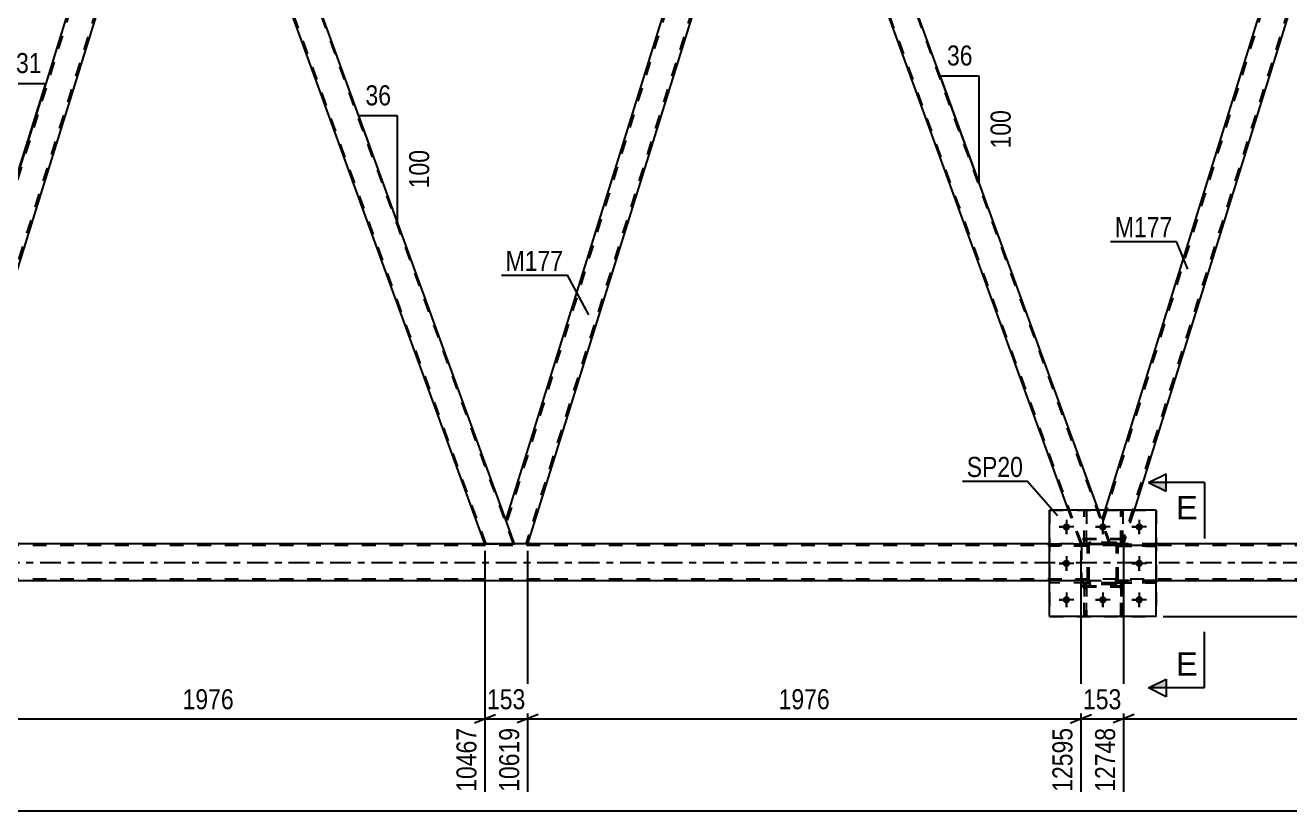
# Model space of a CAD drawing. Header units: millimetres. Extents: x -90 to 751, y -419 to 175.
# Drawn here: x 389.6 to 570.3, y -161.3 to -49.2 of the extents above; entities that cross this region are included whole.
import ezdxf

# ---------------------------------------------------------------- set-up
doc = ezdxf.new("R2010")
doc.units = ezdxf.units.MM
doc.linetypes.add('DXK_LINE_DOT2', pattern=[3.9198, 1.9599, -1.9599])
doc.linetypes.add('DXK_LINE_DOT3', pattern=[5.9187, 2.979, -0.9799, 0.9799, -0.9799])
doc.styles.add('Arial', font='ARIAL.TTF', dxfattribs={"height": 0.2})
doc.styles.add('Arial Narrow', font='ARIALN.TTF', dxfattribs={"height": 0.2})

# ---------------------------------------------------------------- blocks, each defined once
blk = doc.blocks.new('Part-814409720-3840 - 3614')
at = {"color": 2, "linetype": 'Continuous'}
for p, q in [((540.92, -118.4), (540.92, -118.4)), ((541.24, -118.4), (540.92, -118.4)), ((541.24, -118.4), (541.24, -118.4))]:
    blk.add_line(p, q, dxfattribs=at)
at = {"color": 7, "linetype": 'DXK_LINE_DOT2'}
for p, q in [((540.92, -123.25), (540.92, -118.4)), ((541.24, -123.25), (541.24, -118.4)), ((540.92, -122.65), (541.24, -122.65)), ((541.24, -123.25), (540.92, -123.25))]:
    blk.add_line(p, q, dxfattribs=at)
blk = doc.blocks.new('Part-814409720-3833 - 3614')
at = {"color": 7, "linetype": 'DXK_LINE_DOT2'}
for p, q in [((551.17, -128.44), (545.77, -128.44)), ((545.77, -128.44), (545.77, -128.76)), ((545.77, -128.76), (551.17, -128.76)), ((546.37, -128.76), (546.37, -128.44)), ((551.17, -128.76), (551.17, -128.44))]:
    blk.add_line(p, q, dxfattribs=at)
blk = doc.blocks.new('Part-814409720-3834 - 3614')
at = {"color": 7, "linetype": 'DXK_LINE_DOT2'}
for p, q in [((551.17, -123.24), (545.77, -123.24)), ((545.77, -123.24), (545.77, -123.56)), ((545.77, -123.56), (551.17, -123.56)), ((546.37, -123.56), (546.37, -123.24)), ((551.17, -123.56), (551.17, -123.24))]:
    blk.add_line(p, q, dxfattribs=at)
blk = doc.blocks.new('Part-814409720-3837 - 3614')
at = {"color": 7, "linetype": 'DXK_LINE_DOT2'}
for p, q in [((546.44, -128.77), (546.12, -128.77)), ((546.12, -128.77), (546.12, -133.6)), ((546.12, -129.37), (546.44, -129.37)), ((546.44, -133.6), (546.44, -128.77)), ((546.12, -133.6), (546.44, -133.6))]:
    blk.add_line(p, q, dxfattribs=at)
blk = doc.blocks.new('Part-814409720-3843 - 3614')
at = {"color": 2, "linetype": 'Continuous'}
for p, q in [((546.12, -118.4), (546.12, -118.4)), ((546.44, -118.4), (546.12, -118.4)), ((546.44, -118.4), (546.44, -118.4))]:
    blk.add_line(p, q, dxfattribs=at)
at = {"color": 7, "linetype": 'DXK_LINE_DOT2'}
for p, q in [((546.12, -123.25), (546.12, -118.4)), ((546.44, -123.25), (546.44, -118.4)), ((546.12, -122.65), (546.44, -122.65)), ((546.44, -123.25), (546.12, -123.25))]:
    blk.add_line(p, q, dxfattribs=at)
blk = doc.blocks.new('Part-814409720-3844 - 3614')
at = {"color": 7, "linetype": 'DXK_LINE_DOT2'}
for p, q in [((541.37, -128.44), (535.97, -128.44)), ((535.97, -128.76), (535.97, -128.44)), ((541.37, -128.76), (535.97, -128.76)), ((540.77, -128.76), (540.77, -128.44)), ((541.37, -128.44), (541.37, -128.76))]:
    blk.add_line(p, q, dxfattribs=at)
blk = doc.blocks.new('Part-814409720-3845 - 3614')
at = {"color": 7, "linetype": 'DXK_LINE_DOT2'}
for p, q in [((541.37, -123.24), (535.97, -123.24)), ((535.97, -123.56), (535.97, -123.24)), ((541.37, -123.56), (535.97, -123.56)), ((540.77, -123.56), (540.77, -123.24)), ((541.37, -123.24), (541.37, -123.56))]:
    blk.add_line(p, q, dxfattribs=at)
blk = doc.blocks.new('Part-814409720-3850 - 3614')
at = {"color": 7, "linetype": 'DXK_LINE_DOT2'}
for p, q in [((545.77, -123.56), (545.77, -123.24)), ((545.77, -123.24), (551.17, -123.24)), ((551.17, -123.56), (545.77, -123.56)), ((546.37, -123.56), (546.37, -123.24)), ((551.17, -123.24), (551.17, -123.56))]:
    blk.add_line(p, q, dxfattribs=at)
blk = doc.blocks.new('Part-814409720-3855 - 3614')
at = {"color": 2, "linetype": 'Continuous'}
for p, q in [((551.17, -118.4), (535.97, -118.4)), ((535.97, -133.6), (535.97, -118.4)), ((551.17, -133.6), (551.17, -118.4)), ((551.17, -133.6), (535.97, -133.6))]:
    blk.add_line(p, q, dxfattribs=at)
blk = doc.blocks.new('Part-814409720-3856 - 3614')
at = {"color": 7, "linetype": 'DXK_LINE_DOT2'}
for p, q in [((535.97, -118.4), (551.17, -118.4)), ((535.97, -118.4), (535.97, -133.6)), ((551.17, -118.4), (551.17, -133.6)), ((535.97, -133.6), (551.17, -133.6))]:
    blk.add_line(p, q, dxfattribs=at)
blk = doc.blocks.new('Part-814409720-3857 - 3614')
at = {"color": 7, "linetype": 'DXK_LINE_DOT2'}
for p, q in [((545.77, -128.76), (545.77, -128.44)), ((545.77, -128.44), (551.17, -128.44)), ((551.17, -128.76), (545.77, -128.76)), ((546.37, -128.76), (546.37, -128.44)), ((551.17, -128.44), (551.17, -128.76))]:
    blk.add_line(p, q, dxfattribs=at)
blk = doc.blocks.new('Part-814409720-3864 - 3614')
at = {"color": 7, "linetype": 'DXK_LINE_DOT2'}
for p, q in [((541.37, -123.24), (535.97, -123.24)), ((535.97, -123.24), (535.97, -123.56)), ((541.37, -123.56), (535.97, -123.56)), ((540.77, -123.56), (540.77, -123.24)), ((541.37, -123.56), (541.37, -123.24))]:
    blk.add_line(p, q, dxfattribs=at)
blk = doc.blocks.new('Part-814409720-3879 - 3614')
at = {"color": 2, "linetype": 'Continuous'}
for p, q in [((500.57, -2), (496.31, -2)), ((542.93, -118.4), (500.57, -2)), ((538.68, -118.4), (497.84, -6.2))]:
    blk.add_line(p, q, dxfattribs=at)
at = {"color": 7, "linetype": 'DXK_LINE_DOT2'}
for p, q in [((496.31, -2), (497.84, -6.2)), ((540.6, -123.22), (496.48, -2)), ((544.52, -123.22), (500.4, -2)), ((540.43, -123.22), (538.68, -118.4)), ((544.69, -123.22), (542.93, -118.4)), ((544.69, -123.22), (540.43, -123.22))]:
    blk.add_line(p, q, dxfattribs=at)
blk = doc.blocks.new('Part-814409720-3894 - 3614')
at = {"color": 7, "linetype": 'DXK_LINE_DOT2'}
for p, q in [((580.38, -2), (543.56, -120.12)), ((582.86, -5.88), (546.28, -123.22)), ((582.97, -6.2), (582.99, -6.25)), ((582.99, -6.25), (582.97, -6.2)), ((543.84, -118.4), (543.42, -119.75)), ((548.03, -118.4), (546.53, -123.22)), ((544.69, -123.22), (543.42, -119.75)), ((546.53, -123.22), (544.69, -123.22))]:
    blk.add_line(p, q, dxfattribs=at)
at = {"color": 2, "linetype": 'Continuous'}
for p, q in [((580.13, -2), (543.84, -118.4)), ((581.44, -2), (580.13, -2)), ((582.97, -6.2), (581.44, -2)), ((582.99, -6.25), (548.03, -118.4))]:
    blk.add_line(p, q, dxfattribs=at)
blk = doc.blocks.new('Part-814409720-3909 - 3614')
at = {"color": 2, "linetype": 'Continuous'}
for p, q in [((494.99, -2), (458.29, -119.75)), ((496.31, -2), (494.99, -2)), ((497.84, -6.2), (496.31, -2)), ((497.86, -6.25), (461.4, -123.22)), ((459.55, -123.22), (458.31, -119.8))]:
    blk.add_line(p, q, dxfattribs=at)
at = {"color": 7, "linetype": 'DXK_LINE_DOT2'}
for p, q in [((495.24, -2), (458.43, -120.12)), ((497.72, -5.88), (461.15, -123.22)), ((497.84, -6.2), (497.86, -6.25)), ((497.86, -6.25), (497.84, -6.2)), ((458.29, -119.75), (458.31, -119.8)), ((461.4, -123.22), (459.55, -123.22))]:
    blk.add_line(p, q, dxfattribs=at)
blk = doc.blocks.new('Part-814409720-3926 - 3614')
at = {"color": 7, "linetype": 'DXK_LINE_DOT2'}
for p, q in [((546.57, -122.6), (540.57, -122.6)), ((540.57, -129.4), (540.57, -122.6)), ((546.57, -129.4), (546.57, -122.6)), ((546.57, -129.4), (540.57, -129.4))]:
    blk.add_line(p, q, dxfattribs=at)
blk = doc.blocks.new('Part-814409720-3927 - 3614')
at = {"color": 7, "linetype": 'DXK_LINE_DOT2'}
for p, q in [((546.57, -122.47), (540.57, -122.47)), ((540.57, -129.27), (540.57, -122.47)), ((546.57, -129.27), (546.57, -122.47)), ((546.57, -129.27), (540.57, -129.27))]:
    blk.add_line(p, q, dxfattribs=at)
blk = doc.blocks.new('Part-814409720-3928 - 3614')
at = {"color": 7, "linetype": 'DXK_LINE_DOT2'}
for p, q in [((541.37, -123.48), (541.41, -123.3)), ((541.41, -123.3), (541.37, -123.48)), ((541.37, -128.52), (541.37, -123.48)), ((541.61, -123.48), (541.63, -123.39)), ((541.61, -128.52), (541.61, -123.48)), ((541.63, -123.39), (541.68, -123.31)), ((541.67, -123.04), (541.85, -123)), ((541.85, -123), (541.67, -123.04)), ((541.68, -123.31), (541.76, -123.26)), ((541.76, -123.26), (541.85, -123.24)), ((545.29, -123), (541.85, -123)), ((541.85, -123.24), (545.29, -123.24)), ((545.29, -123), (545.47, -123.04)), ((545.47, -123.04), (545.29, -123)), ((545.29, -123.24), (545.38, -123.26)), ((545.38, -123.26), (545.46, -123.31)), ((545.46, -123.31), (545.51, -123.39)), ((545.51, -123.39), (545.53, -123.48)), ((545.53, -128.52), (545.53, -123.48)), ((545.73, -123.3), (545.77, -123.48)), ((545.77, -123.48), (545.73, -123.3)), ((545.77, -128.52), (545.77, -123.48)), ((541.41, -128.71), (541.37, -128.52)), ((541.37, -128.52), (541.41, -128.71)), ((541.63, -128.62), (541.61, -128.52)), ((541.68, -128.69), (541.63, -128.62)), ((541.85, -129), (541.67, -128.97)), ((541.67, -128.97), (541.85, -129)), ((541.76, -128.75), (541.68, -128.69)), ((541.85, -128.76), (541.76, -128.75)), ((545.29, -128.76), (541.85, -128.76)), ((545.29, -129), (541.85, -129)), ((545.38, -128.75), (545.29, -128.76)), ((545.47, -128.97), (545.29, -129)), ((545.29, -129), (545.47, -128.97)), ((545.46, -128.69), (545.38, -128.75)), ((545.51, -128.62), (545.46, -128.69)), ((545.53, -128.52), (545.51, -128.62)), ((545.77, -128.52), (545.73, -128.71)), ((545.73, -128.71), (545.77, -128.52))]:
    blk.add_line(p, q, dxfattribs=at)
at = {"color": 7, "linetype": 'DXK_LINE_DOT3'}
blk.add_line((543.57, -126), (543.57, -126), dxfattribs=at)
at = {"color": 7, "linetype": 'DXK_LINE_DOT2'}
for centre, start, end in [((541.85, -123.48), 112.5, 157.5), ((541.85, -123.48), 112.5, 157.5), ((545.29, -123.48), 22.5, 67.5), ((545.29, -123.48), 22.5, 67.5), ((541.85, -128.52), 202.5, 247.5), ((541.85, -128.52), 202.5, 247.5), ((545.29, -128.52), 292.5, 337.5), ((545.29, -128.52), 292.5, 337.5)]:
    blk.add_arc(centre, 0.48, start, end, dxfattribs=at)
blk = doc.blocks.new('Part-814409720-3934 - 3614')
at = {"color": 7, "linetype": 'DXK_LINE_DOT2'}
for p, q in [((651.37, -123.46), (36.63, -123.46)), ((551.17, -123.22), (535.97, -123.22)), ((651.37, -128.26), (36.63, -128.26)), ((551.17, -128.5), (535.97, -128.5))]:
    blk.add_line(p, q, dxfattribs=at)
at = {"color": 2, "linetype": 'Continuous'}
for p, q in [((535.97, -123.22), (380.9, -123.22)), ((651.37, -123.22), (551.17, -123.22)), ((535.97, -128.5), (380.9, -128.5)), ((651.37, -128.5), (551.17, -128.5))]:
    blk.add_line(p, q, dxfattribs=at)
at = {"color": 7, "linetype": 'DXK_LINE_DOT3'}
blk.add_line((36.63, -125.86), (651.37, -125.86), dxfattribs=at)
blk = doc.blocks.new('Part-814409720-3964 - 3614')
at = {"color": 7, "linetype": 'DXK_LINE_DOT2'}
for p, q in [((541.37, -128.44), (535.97, -128.44)), ((535.97, -128.44), (535.97, -128.76)), ((541.37, -128.76), (535.97, -128.76)), ((540.77, -128.76), (540.77, -128.44)), ((541.37, -128.76), (541.37, -128.44))]:
    blk.add_line(p, q, dxfattribs=at)
blk = doc.blocks.new('Part-814409720-3969 - 3614')
at = {"color": 7, "linetype": 'DXK_LINE_DOT2'}
for p, q in [((410.11, -2), (373.29, -120.12)), ((412.59, -5.88), (376.01, -123.22)), ((412.7, -6.2), (412.72, -6.25)), ((412.72, -6.25), (412.7, -6.2)), ((373.57, -118.4), (373.16, -119.75)), ((377.76, -118.4), (376.26, -123.22)), ((374.42, -123.22), (373.16, -119.75)), ((376.26, -123.22), (374.42, -123.22))]:
    blk.add_line(p, q, dxfattribs=at)
at = {"color": 2, "linetype": 'Continuous'}
for p, q in [((409.86, -2), (373.57, -118.4)), ((411.18, -2), (409.86, -2)), ((412.7, -6.2), (411.18, -2)), ((412.72, -6.25), (377.76, -118.4))]:
    blk.add_line(p, q, dxfattribs=at)
blk = doc.blocks.new('Part-814409720-3974 - 3614')
at = {"color": 2, "linetype": 'Continuous'}
for p, q in [((415.43, -2), (411.18, -2)), ((458.31, -119.8), (415.43, -2)), ((455.3, -123.22), (412.7, -6.2))]:
    blk.add_line(p, q, dxfattribs=at)
at = {"color": 7, "linetype": 'DXK_LINE_DOT2'}
for p, q in [((411.18, -2), (412.7, -6.2)), ((455.47, -123.22), (411.35, -2)), ((459.38, -123.22), (415.26, -2)), ((459.55, -123.22), (458.31, -119.8)), ((455.3, -123.22), (459.55, -123.22))]:
    blk.add_line(p, q, dxfattribs=at)
blk = doc.blocks.new('Part-814409720-3986 - 3614')
at = {"color": 7, "linetype": 'DXK_LINE_DOT2'}
for p, q in [((541.37, -123.48), (541.41, -123.3)), ((541.41, -123.3), (541.37, -123.48)), ((541.37, -128.52), (541.37, -123.48)), ((541.61, -123.48), (541.63, -123.39)), ((541.61, -128.52), (541.61, -123.48)), ((541.63, -123.39), (541.68, -123.31)), ((541.67, -123.04), (541.85, -123)), ((541.85, -123), (541.67, -123.04)), ((541.68, -123.31), (541.76, -123.26)), ((541.76, -123.26), (541.85, -123.24)), ((545.29, -123), (541.85, -123)), ((541.85, -123.24), (545.29, -123.24)), ((545.29, -123), (545.47, -123.04)), ((545.47, -123.04), (545.29, -123)), ((545.29, -123.24), (545.38, -123.26)), ((545.38, -123.26), (545.46, -123.31)), ((545.46, -123.31), (545.51, -123.39)), ((545.51, -123.39), (545.53, -123.48)), ((545.53, -128.52), (545.53, -123.48)), ((545.73, -123.3), (545.77, -123.48)), ((545.77, -123.48), (545.73, -123.3)), ((545.77, -128.52), (545.77, -123.48)), ((541.41, -128.71), (541.37, -128.52)), ((541.37, -128.52), (541.41, -128.71)), ((541.63, -128.62), (541.61, -128.52)), ((541.68, -128.69), (541.63, -128.62)), ((541.85, -129), (541.67, -128.97)), ((541.67, -128.97), (541.85, -129)), ((541.76, -128.75), (541.68, -128.69)), ((541.85, -128.76), (541.76, -128.75)), ((545.29, -128.76), (541.85, -128.76)), ((545.29, -129), (541.85, -129)), ((545.38, -128.75), (545.29, -128.76)), ((545.47, -128.97), (545.29, -129)), ((545.29, -129), (545.47, -128.97)), ((545.46, -128.69), (545.38, -128.75)), ((545.51, -128.62), (545.46, -128.69)), ((545.53, -128.52), (545.51, -128.62)), ((545.77, -128.52), (545.73, -128.71)), ((545.73, -128.71), (545.77, -128.52))]:
    blk.add_line(p, q, dxfattribs=at)
at = {"color": 7, "linetype": 'DXK_LINE_DOT3'}
blk.add_line((543.57, -126), (543.57, -126), dxfattribs=at)
at = {"color": 7, "linetype": 'DXK_LINE_DOT2'}
for centre, start, end in [((541.85, -123.48), 112.5, 157.5), ((541.85, -123.48), 112.5, 157.5), ((545.29, -123.48), 22.5, 67.5), ((545.29, -123.48), 22.5, 67.5), ((541.85, -128.52), 202.5, 247.5), ((541.85, -128.52), 202.5, 247.5), ((545.29, -128.52), 292.5, 337.5), ((545.29, -128.52), 292.5, 337.5)]:
    blk.add_arc(centre, 0.48, start, end, dxfattribs=at)
blk = doc.blocks.new('Part-814409720-4001 - 3614')
at = {"color": 7, "linetype": 'DXK_LINE_DOT2'}
for p, q in [((546.12, -123.25), (546.12, -118.4)), ((546.12, -118.4), (546.44, -118.4)), ((546.44, -118.4), (546.44, -123.25)), ((546.12, -122.65), (546.44, -122.65)), ((546.44, -123.25), (546.12, -123.25))]:
    blk.add_line(p, q, dxfattribs=at)
blk = doc.blocks.new('Part-814409720-4004 - 3614')
at = {"color": 7, "linetype": 'DXK_LINE_DOT2'}
for p, q in [((540.92, -123.25), (540.92, -118.4)), ((540.92, -118.4), (541.24, -118.4)), ((541.24, -118.4), (541.24, -123.25)), ((540.92, -122.65), (541.24, -122.65)), ((541.24, -123.25), (540.92, -123.25))]:
    blk.add_line(p, q, dxfattribs=at)
blk = doc.blocks.new('Part-814409720-4007 - 3614')
at = {"color": 7, "linetype": 'DXK_LINE_DOT2'}
for p, q in [((546.12, -133.6), (546.12, -128.77)), ((546.12, -128.77), (546.44, -128.77)), ((546.12, -129.37), (546.44, -129.37)), ((546.44, -128.77), (546.44, -133.6)), ((546.44, -133.6), (546.12, -133.6))]:
    blk.add_line(p, q, dxfattribs=at)
blk = doc.blocks.new('Part-814409720-4010 - 3614')
at = {"color": 7, "linetype": 'DXK_LINE_DOT2'}
for p, q in [((540.92, -133.6), (540.92, -128.77)), ((540.92, -128.77), (541.24, -128.77)), ((540.92, -129.37), (541.24, -129.37)), ((541.24, -128.77), (541.24, -133.6)), ((541.24, -133.6), (540.92, -133.6))]:
    blk.add_line(p, q, dxfattribs=at)
blk = doc.blocks.new('Part-814409720-4030 - 3614')
at = {"color": 7, "linetype": 'DXK_LINE_DOT2'}
for p, q in [((541.24, -128.77), (540.92, -128.77)), ((540.92, -128.77), (540.92, -133.6)), ((540.92, -129.37), (541.24, -129.37)), ((541.24, -133.6), (541.24, -128.77)), ((540.92, -133.6), (541.24, -133.6))]:
    blk.add_line(p, q, dxfattribs=at)
blk = doc.blocks.new('Bolt-814409720-4031 - 3614')
at = {"linetype": 'Continuous'}
for points in [[(538.89, -120.8, -1), (537.85, -120.8, -1)], [(544.09, -120.8, -1), (543.05, -120.8, -1)], [(549.29, -120.8, -1), (548.25, -120.8, -1)], [(538.89, -126, -1), (537.85, -126, -1)], [(549.29, -126, -1), (548.25, -126, -1)], [(538.89, -131.2, -1), (537.85, -131.2, -1)], [(544.09, -131.2, -1), (543.05, -131.2, -1)], [(549.29, -131.2, -1), (548.25, -131.2, -1)]]:
    blk.add_hatch(color=1, dxfattribs=at).paths.add_polyline_path(points)
at = {"color": 1, "linetype": 'Continuous'}
for p, q in [((539.41, -120.8), (537.33, -120.8)), ((538.37, -119.76), (538.37, -121.84)), ((544.61, -120.8), (542.53, -120.8)), ((543.57, -119.76), (543.57, -121.84)), ((549.81, -120.8), (547.73, -120.8)), ((548.77, -119.76), (548.77, -121.84)), ((539.41, -126), (537.33, -126)), ((538.37, -124.96), (538.37, -127.04)), ((549.81, -126), (547.73, -126)), ((548.77, -124.96), (548.77, -127.04)), ((539.41, -131.2), (537.33, -131.2)), ((538.37, -130.16), (538.37, -132.24)), ((544.61, -131.2), (542.53, -131.2)), ((543.57, -130.16), (543.57, -132.24)), ((549.81, -131.2), (547.73, -131.2)), ((548.77, -130.16), (548.77, -132.24))]:
    blk.add_line(p, q, dxfattribs=at)
blk = doc.blocks.new('Bolt-814409720-4032 - 3614')
at = {"color": 1, "linetype": 'Continuous'}
for p, q in [((537.33, -120.8), (538.02, -120.8)), ((538.37, -119.76), (538.37, -120.46)), ((539.41, -120.8), (538.72, -120.8)), ((542.53, -120.8), (543.22, -120.8)), ((543.57, -119.76), (543.57, -120.46)), ((544.61, -120.8), (543.92, -120.8)), ((547.73, -120.8), (548.42, -120.8)), ((548.77, -119.76), (548.77, -120.46)), ((549.81, -120.8), (549.12, -120.8)), ((538.37, -121.84), (538.37, -121.15)), ((543.57, -121.84), (543.57, -121.15)), ((548.77, -121.84), (548.77, -121.15)), ((537.33, -126), (538.02, -126)), ((538.37, -124.96), (538.37, -125.66)), ((538.37, -127.04), (538.37, -126.35)), ((539.41, -126), (538.72, -126)), ((547.73, -126), (548.42, -126)), ((548.77, -124.96), (548.77, -125.66)), ((548.77, -127.04), (548.77, -126.35)), ((549.81, -126), (549.12, -126)), ((537.33, -131.2), (538.02, -131.2)), ((538.37, -130.16), (538.37, -130.86)), ((538.37, -132.24), (538.37, -131.55)), ((539.41, -131.2), (538.72, -131.2)), ((542.53, -131.2), (543.22, -131.2)), ((543.57, -130.16), (543.57, -130.86)), ((543.57, -132.24), (543.57, -131.55)), ((544.61, -131.2), (543.92, -131.2)), ((547.73, -131.2), (548.42, -131.2)), ((548.77, -130.16), (548.77, -130.86)), ((548.77, -132.24), (548.77, -131.55)), ((549.81, -131.2), (549.12, -131.2))]:
    blk.add_line(p, q, dxfattribs=at)
blk = doc.blocks.new('StraightDimension-814409720-15643 - 3614')
at = {"color": 7, "linetype": 'Continuous'}
for p, q in [((461.4, -124.22), (461.4, -158.62)), ((540.43, -124.22), (540.43, -158.62)), ((462.9, -147.58), (459.9, -148.78)), ((538.93, -148.78), (541.93, -147.58)), ((461.4, -148.18), (540.43, -148.18))]:
    blk.add_line(p, q, dxfattribs=at)
at = {"color": 0}
blk.add_wipeout([(505.17, -147.43), (505.17, -143.23), (496.66, -143.23), (496.66, -147.43)], dxfattribs=at)
at = {"color": 0, "linetype": 'Continuous'}
blk.add_wipeout([(539.83, -148.88), (535.63, -148.88), (535.63, -159.22), (539.83, -159.22)], dxfattribs=at)
at = {"color": 3, "style": 'Arial Narrow'}
blk.add_text('1976', height=2.863, dxfattribs=at).set_placement((497.26, -146.83))
at = {"color": 3, "linetype": 'Continuous', "style": 'Arial Narrow'}
blk.add_text('12595', height=2.863, rotation=90.0002, dxfattribs=at).set_placement((539.23, -158.62))
blk = doc.blocks.new('StraightDimension-814409720-15641 - 3614')
at = {"color": 7, "linetype": 'Continuous'}
for p, q in [((546.53, -124.22), (546.53, -158.62)), ((625.56, -124.22), (625.56, -158.62)), ((548.03, -147.58), (545.03, -148.78)), ((624.06, -148.78), (627.06, -147.58)), ((546.53, -148.18), (625.56, -148.18))]:
    blk.add_line(p, q, dxfattribs=at)
at = {"color": 0}
blk.add_wipeout([(590.3, -147.43), (590.3, -143.23), (581.79, -143.23), (581.79, -147.43)], dxfattribs=at)
at = {"color": 0, "linetype": 'Continuous'}
blk.add_wipeout([(624.96, -148.88), (620.76, -148.88), (620.76, -159.22), (624.96, -159.22)], dxfattribs=at)
at = {"color": 3, "style": 'Arial Narrow'}
blk.add_text('1976', height=2.863, dxfattribs=at).set_placement((582.39, -146.83))
at = {"color": 3, "linetype": 'Continuous', "style": 'Arial Narrow'}
blk.add_text('14723', height=2.863, rotation=90.0002, dxfattribs=at).set_placement((624.36, -158.62))
blk = doc.blocks.new('StraightDimension-814409720-15644 - 3614')
at = {"color": 7, "linetype": 'Continuous'}
for p, q in [((455.3, -124.22), (455.3, -158.62)), ((461.4, -124.22), (461.4, -158.62)), ((453.8, -148.78), (456.8, -147.58)), ((462.9, -147.58), (459.9, -148.78)), ((455.3, -148.18), (461.4, -148.18))]:
    blk.add_line(p, q, dxfattribs=at)
at = {"color": 0}
blk.add_wipeout([(461.69, -147.43), (461.69, -143.23), (455, -143.23), (455, -147.43)], dxfattribs=at)
at = {"color": 0, "linetype": 'Continuous'}
blk.add_wipeout([(460.8, -148.88), (456.6, -148.88), (456.6, -159.22), (460.8, -159.22)], dxfattribs=at)
at = {"color": 3, "style": 'Arial Narrow'}
blk.add_text('153', height=2.863, dxfattribs=at).set_placement((455.6, -146.83))
at = {"color": 3, "linetype": 'Continuous', "style": 'Arial Narrow'}
blk.add_text('10619', height=2.863, rotation=90.0002, dxfattribs=at).set_placement((460.2, -158.62))
blk = doc.blocks.new('AngleDimension-814409720-4183 - 3614')
at = {"color": 7, "linetype": 'Continuous'}
for p, q in [((438.77, -66.12), (437.3, -62.09)), ((442.84, -62.09), (437.3, -62.09)), ((442.84, -77.31), (437.3, -62.09)), ((442.84, -77.31), (442.84, -62.09))]:
    blk.add_line(p, q, dxfattribs=at)
at = {"color": 0}
for points in [[(442.5, -61.19), (442.5, -56.99), (437.64, -56.99), (437.64, -61.19)], [(447.94, -66.36), (443.74, -66.36), (443.74, -73.04), (447.94, -73.04)]]:
    blk.add_wipeout(points, dxfattribs=at)
at = {"color": 3, "style": 'Arial Narrow'}
blk.add_text('36', height=2.863, dxfattribs=at).set_placement((438.24, -60.59))
blk.add_text('100', height=2.863, rotation=90.0002, dxfattribs=at).set_placement((447.34, -72.44))
blk = doc.blocks.new('StraightDimension-814409720-4910 - 3614')
at = {"color": 7, "linetype": 'Continuous'}
blk.add_line((-0.64, -161.32), (662.23, -161.32), dxfattribs=at)
blk = doc.blocks.new('AngleDimension-814409720-5271 - 3614')
at = {"color": 7, "linetype": 'Continuous'}
for p, q in [((387.74, -57.48), (392.57, -57.48)), ((387.74, -72.94), (392.57, -57.48)), ((387.74, -72.94), (387.74, -57.48)), ((389.78, -66.43), (392.57, -57.48))]:
    blk.add_line(p, q, dxfattribs=at)
at = {"color": 0}
for points in [[(392.58, -56.58), (392.58, -52.38), (387.73, -52.38), (387.73, -56.58)], [(386.84, -61.87), (382.64, -61.87), (382.64, -68.55), (386.84, -68.55)]]:
    blk.add_wipeout(points, dxfattribs=at)
at = {"color": 3, "style": 'Arial Narrow'}
blk.add_text('31', height=2.863, dxfattribs=at).set_placement((388.33, -55.98))
blk.add_text('100', height=2.863, rotation=90.0002, dxfattribs=at).set_placement((386.24, -67.95))
blk = doc.blocks.new('AngleDimension-814409720-5282 - 3614')
at = {"color": 7, "linetype": 'Continuous'}
for p, q in [((523.26, -64.36), (520.37, -56.4)), ((525.91, -56.4), (520.37, -56.4)), ((525.91, -71.62), (520.37, -56.4)), ((525.91, -71.62), (525.91, -56.4))]:
    blk.add_line(p, q, dxfattribs=at)
at = {"color": 0}
for points in [[(525.57, -55.5), (525.57, -51.3), (520.71, -51.3), (520.71, -55.5)], [(531.01, -60.67), (526.81, -60.67), (526.81, -67.35), (531.01, -67.35)]]:
    blk.add_wipeout(points, dxfattribs=at)
at = {"color": 3, "style": 'Arial Narrow'}
blk.add_text('36', height=2.863, dxfattribs=at).set_placement((521.31, -54.9))
blk.add_text('100', height=2.863, rotation=90.0002, dxfattribs=at).set_placement((530.41, -66.75))
blk = doc.blocks.new('StraightDimension-814409720-15603 - 3614')
at = {"color": 7, "linetype": 'Continuous'}
for p, q in [((713.04, 9.3), (711.84, 12.3)), ((638.33, 10.8), (714.84, 10.8)), ((712.44, -133.6), (712.44, 10.8)), ((552.17, -133.6), (714.84, -133.6)), ((711.84, -132.1), (713.04, -135.1))]:
    blk.add_line(p, q, dxfattribs=at)
at = {"color": 0}
blk.add_wipeout([(711.69, -57.15), (707.49, -57.15), (707.49, -65.66), (711.69, -65.66)], dxfattribs=at)
at = {"color": 3, "style": 'Arial Narrow'}
blk.add_text('3610', height=2.863, rotation=90.0002, dxfattribs=at).set_placement((711.09, -65.06))
blk = doc.blocks.new('StraightDimension-814409720-15642 - 3614')
at = {"color": 7, "linetype": 'Continuous'}
for p, q in [((540.43, -124.22), (540.43, -158.62)), ((546.53, -124.22), (546.53, -158.62)), ((538.93, -148.78), (541.93, -147.58)), ((548.03, -147.58), (545.03, -148.78)), ((540.43, -148.18), (546.53, -148.18))]:
    blk.add_line(p, q, dxfattribs=at)
at = {"color": 0}
blk.add_wipeout([(546.82, -147.43), (546.82, -143.23), (540.14, -143.23), (540.14, -147.43)], dxfattribs=at)
at = {"color": 0, "linetype": 'Continuous'}
blk.add_wipeout([(545.93, -148.88), (541.73, -148.88), (541.73, -159.22), (545.93, -159.22)], dxfattribs=at)
at = {"color": 3, "style": 'Arial Narrow'}
blk.add_text('153', height=2.863, dxfattribs=at).set_placement((540.74, -146.83))
at = {"color": 3, "linetype": 'Continuous', "style": 'Arial Narrow'}
blk.add_text('12748', height=2.863, rotation=90.0002, dxfattribs=at).set_placement((545.33, -158.62))
blk = doc.blocks.new('StraightDimension-814409720-15645 - 3614')
at = {"color": 7, "linetype": 'Continuous'}
for p, q in [((376.26, -124.22), (376.26, -156.79)), ((455.3, -124.22), (455.3, -158.62)), ((377.76, -147.58), (374.76, -148.78)), ((453.8, -148.78), (456.8, -147.58)), ((376.26, -148.18), (455.3, -148.18))]:
    blk.add_line(p, q, dxfattribs=at)
at = {"color": 0}
blk.add_wipeout([(420.04, -147.43), (420.04, -143.23), (411.52, -143.23), (411.52, -147.43)], dxfattribs=at)
at = {"color": 0, "linetype": 'Continuous'}
blk.add_wipeout([(454.7, -148.88), (450.5, -148.88), (450.5, -159.22), (454.7, -159.22)], dxfattribs=at)
at = {"color": 3, "style": 'Arial Narrow'}
blk.add_text('1976', height=2.863, dxfattribs=at).set_placement((412.12, -146.83))
at = {"color": 3, "linetype": 'Continuous', "style": 'Arial Narrow'}
blk.add_text('10467', height=2.863, rotation=90.0002, dxfattribs=at).set_placement((454.1, -158.62))
blk = doc.blocks.new('Mark-814409720-3851 - 3614')
at = {"color": 0}
blk.add_wipeout([(532.17, -113.66), (532.17, -110.66), (524.13, -110.66), (524.13, -113.66)], dxfattribs=at)
blk.add_wipeout([(532.17, -113.66), (532.17, -110.66), (524.13, -110.66), (524.13, -113.66)], dxfattribs=at)
at = {"color": 30, "linetype": 'Continuous'}
for p in [(523.53, -114.26), (537.12, -119.2)]:
    blk.add_line(p, (532.77, -114.26), dxfattribs=at)
at = {"color": 3, "style": 'Arial Narrow'}
blk.add_text('SP20', height=2.863, dxfattribs=at).set_placement((524.13, -113.66))
blk = doc.blocks.new('Mark-814409720-3890 - 3614')
at = {"color": 0}
blk.add_wipeout([(553.51, -79.42), (553.51, -76.42), (545.29, -76.42), (545.29, -79.42)], dxfattribs=at)
blk.add_wipeout([(553.51, -79.42), (553.51, -76.42), (545.29, -76.42), (545.29, -79.42)], dxfattribs=at)
at = {"color": 30, "linetype": 'Continuous'}
for p in [(544.69, -80.02), (555.73, -84)]:
    blk.add_line(p, (554.11, -80.02), dxfattribs=at)
at = {"color": 3, "style": 'Arial Narrow'}
blk.add_text('M177', height=2.863, dxfattribs=at).set_placement((545.29, -79.42))
blk = doc.blocks.new('Mark-814409720-3905 - 3614')
at = {"color": 0}
blk.add_wipeout([(466.48, -84.23), (466.48, -81.23), (458.26, -81.23), (458.26, -84.23)], dxfattribs=at)
blk.add_wipeout([(466.48, -84.23), (466.48, -81.23), (458.26, -81.23), (458.26, -84.23)], dxfattribs=at)
at = {"color": 30, "linetype": 'Continuous'}
for p in [(457.66, -84.83), (470.16, -90.5)]:
    blk.add_line(p, (467.08, -84.83), dxfattribs=at)
at = {"color": 3, "style": 'Arial Narrow'}
blk.add_text('M177', height=2.863, dxfattribs=at).set_placement((458.26, -84.23))
blk = doc.blocks.new('SectionMark-814409720-5405 - 3614')
at = {"linetype": 'Continuous'}
for points in [[(552.61, -114.46), (552.61, -115.71), (550.11, -114.46)], [(552.61, -142.54), (552.61, -143.79), (550.11, -143.79)]]:
    blk.add_hatch(color=6, dxfattribs=at).paths.add_polyline_path(points)
at = {"color": 6, "linetype": 'Continuous'}
for p, q in [((550.11, -114.46), (552.61, -113.21)), ((552.61, -115.71), (552.61, -113.21)), ((558.11, -114.46), (550.11, -114.46)), ((550.11, -114.46), (552.61, -115.71)), ((558.11, -114.46), (558.11, -122.46)), ((558.11, -143.79), (558.11, -135.79)), ((550.11, -143.79), (552.61, -142.54)), ((552.61, -142.54), (552.61, -145.04)), ((558.11, -143.79), (550.11, -143.79)), ((552.61, -145.04), (550.11, -143.79))]:
    blk.add_line(p, q, dxfattribs=at)
at = {"color": 0, "linetype": 'Continuous'}
for points in [[(557.11, -119.71), (557.11, -116.21), (554, -116.21), (554, -119.71)], [(557.11, -142.04), (557.11, -138.54), (554, -138.54), (554, -142.04)]]:
    blk.add_wipeout(points, dxfattribs=at)
at = {"color": 3, "linetype": 'Continuous', "style": 'Arial'}
for p in [(554, -119.71), (554, -142.04)]:
    blk.add_text('E', height=3.34, dxfattribs=at).set_placement(p)

msp = doc.modelspace()

# ---------------------------------------------------------------- block references
for name in ['Part-814409720-3969 - 3614', 'Part-814409720-3974 - 3614', 'Part-814409720-3909 - 3614', 'Part-814409720-3879 - 3614', 'Part-814409720-3894 - 3614', 'Part-814409720-3855 - 3614', 'Part-814409720-3856 - 3614', 'Part-814409720-3840 - 3614', 'Part-814409720-4004 - 3614', 'Part-814409720-3843 - 3614', 'Part-814409720-4001 - 3614', 'Bolt-814409720-4031 - 3614', 'Bolt-814409720-4032 - 3614', 'Part-814409720-3927 - 3614', 'Part-814409720-3926 - 3614', 'Part-814409720-3934 - 3614', 'Part-814409720-3845 - 3614', 'Part-814409720-3864 - 3614', 'Part-814409720-3928 - 3614', 'Part-814409720-3986 - 3614', 'Part-814409720-3834 - 3614', 'Part-814409720-3850 - 3614', 'Part-814409720-3844 - 3614', 'Part-814409720-3964 - 3614', 'Part-814409720-4010 - 3614', 'Part-814409720-4030 - 3614', 'Part-814409720-3833 - 3614', 'Part-814409720-3857 - 3614', 'Part-814409720-3837 - 3614', 'Part-814409720-4007 - 3614']:
    msp.add_blockref(name, (0, 0))

# ---------------------------------------------------------------- next in the draw order: block references
for name in ['AngleDimension-814409720-4183 - 3614', 'StraightDimension-814409720-15643 - 3614', 'StraightDimension-814409720-15641 - 3614']:
    msp.add_blockref(name, (0, 0))

# ---------------------------------------------------------------- next in the draw order: block references
msp.add_blockref('StraightDimension-814409720-15644 - 3614', (0, 0))

# ---------------------------------------------------------------- next in the draw order: block references
msp.add_blockref('StraightDimension-814409720-4910 - 3614', (0, 0))

# ---------------------------------------------------------------- next in the draw order: block references
for name in ['StraightDimension-814409720-15603 - 3614', 'AngleDimension-814409720-5271 - 3614', 'AngleDimension-814409720-5282 - 3614', 'Mark-814409720-3905 - 3614', 'Mark-814409720-3851 - 3614', 'StraightDimension-814409720-15645 - 3614', 'StraightDimension-814409720-15642 - 3614']:
    msp.add_blockref(name, (0, 0))

# ---------------------------------------------------------------- next in the draw order: block references
for name in ['Mark-814409720-3890 - 3614', 'SectionMark-814409720-5405 - 3614']:
    msp.add_blockref(name, (0, 0))

doc.saveas('drawing.dxf')
